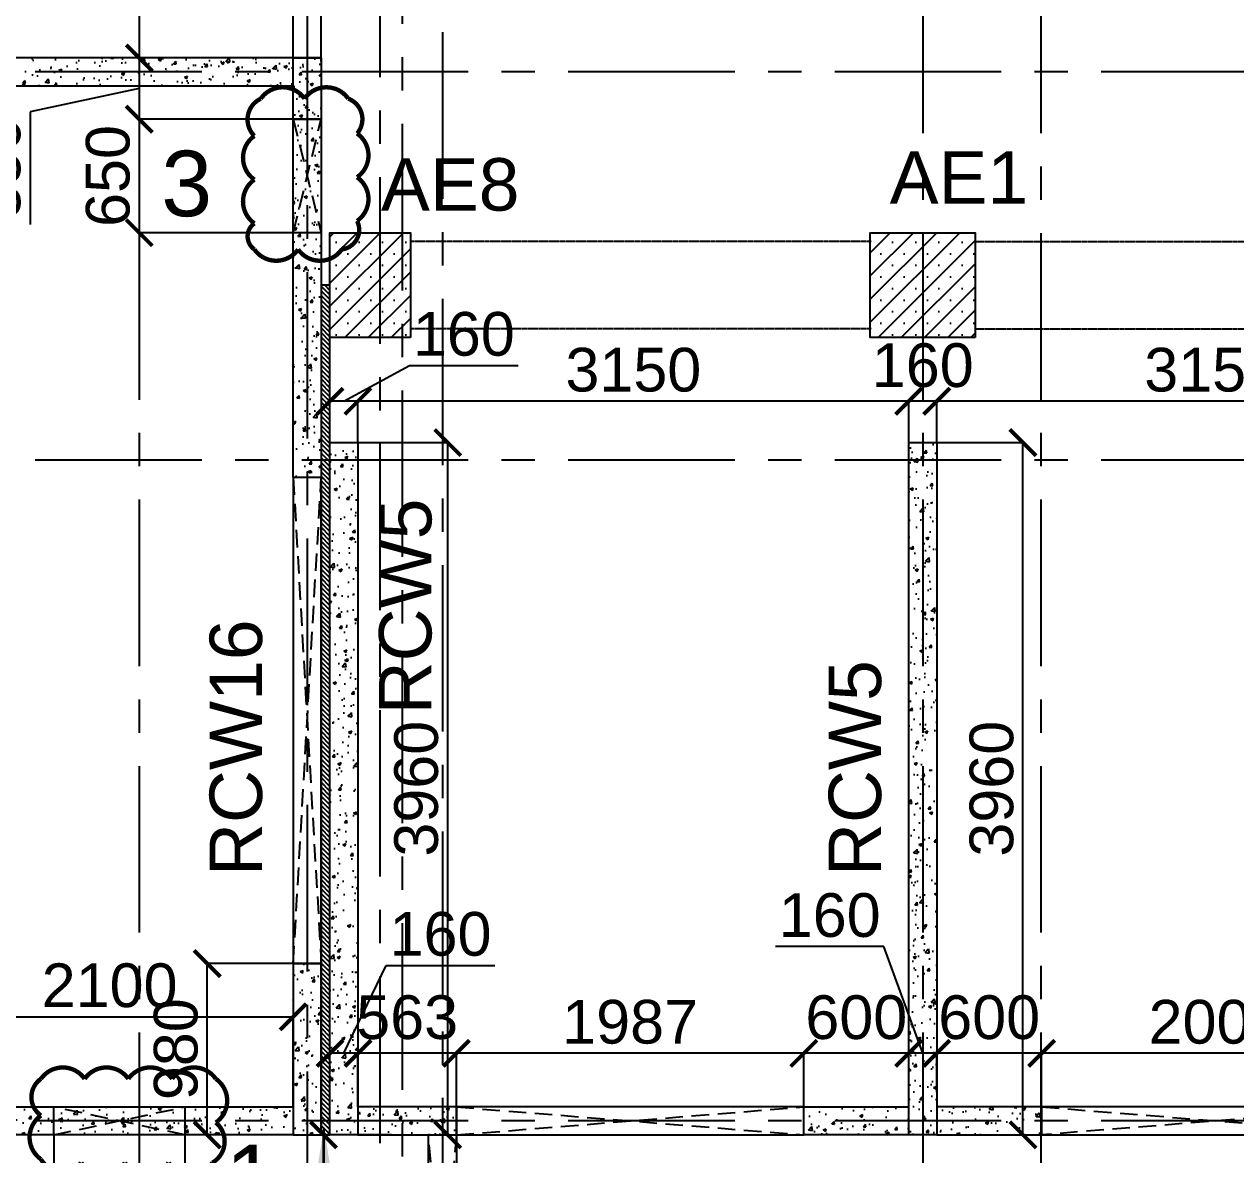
# Model space of a CAD drawing. Header units: inches. Extents: x 207135 to 337634, y -175669 to -89669.
# Drawn here: x 262923 to 269851, y -106236 to -99770 of the extents above; entities that cross this region are included whole.
import ezdxf

# ---------------------------------------------------------------- set-up
doc = ezdxf.new("R2010")
doc.units = ezdxf.units.IN
doc.header["$MEASUREMENT"] = 0
for name, pattern in [('CENTER', [50.8, 31.75, -6.35, 6.35, -6.35]), ('DASHED2', [9.525, 6.35, -3.175]), ('Hidden', [3, 2, -1])]:
    doc.linetypes.add(name, pattern=pattern)
for name, color, linetype in [('160 R.C. WALL HAT', 8, 'Continuous'), ('160 R.C.WALL', 6, 'Continuous'), ('160 WALL  OPENING LINE', 1, 'Continuous'), ('160 WALL OPEING', 1, 'Continuous'), ('2', 1, 'Continuous'), ('5', 2, 'Continuous'), ('AR-Column', 40, 'Continuous'), ('AR-Hidden', 251, 'DASHED2'), ('ARROW', 5, 'Continuous'), ('CUTOUT', 2, 'Continuous'), ('CUTOUT LINE', 2, 'Continuous'), ('DIM', 251, 'Continuous'), ('GRID', 8, 'CENTER'), ('NON S.WALL HATCH', 8, 'Continuous'), ('SHEAR WALL NAME', 3, 'Continuous'), ('TEXT-1', 3, 'Continuous')]:
    doc.layers.add(name, color=color, linetype=linetype)
doc.layers.add('text', color=4, linetype='Continuous', lineweight=30)
doc.styles.add('T200', font='sanss___.ttf', dxfattribs={"height": 250})
doc.styles.add('T300', font='sanss___.ttf', dxfattribs={"height": 350})
doc.dimstyles.new('T 200', dxfattribs={"dimtxt": 250, "dimasz": 150, "dimexe": 1, "dimexo": 0, "dimgap": 50, "dimtad": 1, "dimdec": 0, "dimdsep": 46, "dimtxsty": 'T200', "dimblk": 'ARCHTICK', "dimcen": 2.5, "dimdle": 1, "dimclrd": 5, "dimclre": 253, "dimclrt": 1, "dimadec": 0, "dimazin": 0, "dimtfac": 1, "dimtdec": 0, "dimtmove": 2, "dimatfit": 3, "dimfxl": 0, "dimarcsym": 0})
doc.dimstyles.new('T 300', dxfattribs={"dimtxt": 250, "dimasz": 150, "dimexe": 1, "dimexo": 0, "dimgap": 50, "dimtad": 1, "dimdec": 0, "dimrnd": 5, "dimdsep": 46, "dimtxsty": 'T200', "dimblk": 'ARCHTICK', "dimcen": 2.5, "dimdle": 1, "dimclrd": 5, "dimclre": 253, "dimclrt": 4, "dimadec": 0, "dimazin": 0, "dimtfac": 1, "dimtdec": 0, "dimtmove": 2, "dimatfit": 3, "dimfxl": 0, "dimarcsym": 0})
pattern_1 = [(45, (-132245.64, 75915.45), (-66.29126, 66.29126), []), (45, (-132179.35, 75915.45), (-66.29126, 66.29126), [0, -93.75])]
pattern_2 = [(50, (2124542.95, 287067.85), (179.315046, -15.688034), [18.75, -206.25]), (355, (2124542.95, 287067.85), (-34.687833, 188.048033), [15, -165]), (100.451444, (2124557.9, 287066.54), (144.627212, 172.359998), [15.935048, -175.285528]), (46.1842, (2124542.95, 287117.85), (266.810333, -41.37982), [28.125, -309.375]), (96.635635, (2124565.19, 287114.4), (233.665486, 243.52965), [23.902586, -262.92844]), (351.184164, (2124542.95, 287117.85), (233.665486, 243.52965), [22.5, -247.5]), (21, (2124567.95, 287105.35), (149.226763, -100.654723), [18.75, -206.25]), (326, (2124567.95, 287105.35), (60.828833, 181.287511), [15, -165]), (71.451445, (2124580.39, 287096.96), (210.055594, 80.632788), [15.935047, -175.285528]), (37.5, (2124542.95, 287067.85), (3.0399638, 83.2234635), [0, -163, 0, -167.5, 0, -165.625]), (7.5, (2124542.95, 287067.85), (65.7673844, 98.602928), [0, -95.5, 0, -159.25, 0, -63.125]), (327.5, (2124487.2, 287067.85), (133.455609, -5.638718), [0, -62.5, 0, -195, 0, -258.75]), (317.5, (2124462.2, 287067.85), (145.796542, 25.0262456), [0, -81.25, 0, -129.5, 0, -183.75])]

# ---------------------------------------------------------------- blocks, each defined once
blk = doc.blocks.new('_ARCHTICK')
at = {"color": 0, "linetype": 'ByBlock', "const_width": 0.15}
blk.add_lwpolyline([(-0.5, -0.5), (0.5, 0.5)], dxfattribs=at)
blk = doc.blocks.new('*D399')
at = {"layer": 'Defpoints', "color": 0}
for p in [(264461, -99198.2), (262360.8, -99982.6, 14.7), (264461, -99982.6, 14.7)]:
    blk.add_point(p, dxfattribs=at)
at = {"layer": 'DIM', "color": 5, "lineweight": -2}
blk.add_line((262359.8, -99198.2), (264462, -99198.2), dxfattribs=at)
at = {"layer": 'DIM', "color": 253, "lineweight": -2}
for p, q in [((262360.8, -99982.6), (262360.8, -99197.2)), ((264461, -99982.6), (264461, -99197.2))]:
    blk.add_line(p, q, dxfattribs=at)
at = {"layer": 'DIM', "color": 5, "lineweight": -2, "xscale": 150, "yscale": 150, "zscale": 150, "rotation": 180}
blk.add_blockref('_ARCHTICK', (262360.8, -99198.2), dxfattribs=at)
at = {"layer": 'DIM', "color": 5, "lineweight": -2, "xscale": 150, "yscale": 150, "zscale": 150}
blk.add_blockref('_ARCHTICK', (264461, -99198.2), dxfattribs=at)
at = {"layer": 'DIM', "color": 1, "insert": (263410.9, -99019.4), "char_height": 250, "attachment_point": 5, "style": 'T200'}
blk.add_mtext('2100', dxfattribs=at)
blk = doc.blocks.new('*D400')
at = {"layer": 'Defpoints', "color": 0}
for p in [(264621, -99198.2), (264461, -99982.6, 14.7), (264621, -99982.6, 14.7)]:
    blk.add_point(p, dxfattribs=at)
at = {"layer": 'DIM', "color": 5, "lineweight": -2}
blk.add_line((264460, -99198.2), (264622, -99198.2), dxfattribs=at)
at = {"layer": 'DIM', "color": 253, "lineweight": -2}
for p, q in [((264461, -99982.6), (264461, -99197.2)), ((264621, -99982.6), (264621, -99197.2))]:
    blk.add_line(p, q, dxfattribs=at)
at = {"layer": 'DIM', "color": 5, "lineweight": -2, "xscale": 150, "yscale": 150, "zscale": 150, "rotation": 180}
blk.add_blockref('_ARCHTICK', (264461, -99198.2), dxfattribs=at)
at = {"layer": 'DIM', "color": 5, "lineweight": -2, "xscale": 150, "yscale": 150, "zscale": 150}
blk.add_blockref('_ARCHTICK', (264621, -99198.2), dxfattribs=at)
at = {"layer": 'DIM', "color": 1, "insert": (264541, -98993.2), "char_height": 250, "attachment_point": 5, "style": 'T200'}
blk.add_mtext('160', dxfattribs=at)
blk = doc.blocks.new('*D404')
at = {"layer": 'Defpoints', "color": 0}
for p in [(264461, -105447.3), (262361, -105962.5, 14.7), (264461, -105962.5, 14.7)]:
    blk.add_point(p, dxfattribs=at)
at = {"layer": 'DIM', "color": 5, "lineweight": -2}
blk.add_line((262360, -105447.3), (264462, -105447.3), dxfattribs=at)
at = {"layer": 'DIM', "color": 253, "lineweight": -2}
for p, q in [((262361, -105962.5), (262361, -105446.3)), ((264461, -105962.5), (264461, -105446.3))]:
    blk.add_line(p, q, dxfattribs=at)
at = {"layer": 'DIM', "color": 5, "lineweight": -2, "xscale": 150, "yscale": 150, "zscale": 150, "rotation": 180}
blk.add_blockref('_ARCHTICK', (262361, -105447.3), dxfattribs=at)
at = {"layer": 'DIM', "color": 5, "lineweight": -2, "xscale": 150, "yscale": 150, "zscale": 150}
blk.add_blockref('_ARCHTICK', (264461, -105447.3), dxfattribs=at)
at = {"layer": 'DIM', "color": 1, "insert": (263411, -105268.5), "char_height": 250, "attachment_point": 5, "style": 'T200'}
blk.add_mtext('2100', dxfattribs=at)
blk = doc.blocks.new('*D405')
at = {"layer": 'Defpoints', "color": 0}
for p in [(263969.3, -105142.5), (264461, -105142.5, 14.7), (264461, -106122.5, 14.7)]:
    blk.add_point(p, dxfattribs=at)
at = {"layer": 'DIM', "color": 253, "lineweight": -2}
for p, q in [((264461, -105142.5), (263968.3, -105142.5)), ((264461, -106122.5), (263968.3, -106122.5))]:
    blk.add_line(p, q, dxfattribs=at)
at = {"layer": 'DIM', "color": 5, "lineweight": -2}
blk.add_line((263969.3, -106123.5), (263969.3, -105141.5), dxfattribs=at)
at = {"layer": 'DIM', "color": 5, "lineweight": -2, "xscale": 150, "yscale": 150, "zscale": 150}
for p, rotation in [((263969.3, -105142.5), 90), ((263969.3, -106122.5), 270)]:
    blk.add_blockref('_ARCHTICK', p, dxfattribs=dict(at, rotation=rotation))
at = {"layer": 'DIM', "color": 1, "insert": (263790.5, -105632.5), "char_height": 250, "attachment_point": 5, "rotation": 90, "style": 'T200'}
blk.add_mtext('980', dxfattribs=at)
blk = doc.blocks.new('*D424')
at = {"layer": 'Defpoints', "color": 0}
for p in [(268141, -101926.4), (268141, -102162.5, 14.7), (271291, -102162.5, 14.7)]:
    blk.add_point(p, dxfattribs=at)
at = {"layer": 'DIM', "color": 5, "lineweight": -2}
blk.add_line((271292, -101926.4), (268140, -101926.4), dxfattribs=at)
at = {"layer": 'DIM', "color": 253, "lineweight": -2}
for p, q in [((268141, -102162.5), (268141, -101925.4)), ((271291, -102162.5), (271291, -101925.4))]:
    blk.add_line(p, q, dxfattribs=at)
at = {"layer": 'DIM', "color": 5, "lineweight": -2, "xscale": 150, "yscale": 150, "zscale": 150, "rotation": 180}
blk.add_blockref('_ARCHTICK', (268141, -101926.4), dxfattribs=at)
at = {"layer": 'DIM', "color": 5, "lineweight": -2, "xscale": 150, "yscale": 150, "zscale": 150}
blk.add_blockref('_ARCHTICK', (271291, -101926.4), dxfattribs=at)
at = {"layer": 'DIM', "color": 1, "insert": (269716, -101747.4), "char_height": 250, "attachment_point": 5, "style": 'T200'}
blk.add_mtext('3150', dxfattribs=at)
blk = doc.blocks.new('*D425')
at = {"layer": 'Defpoints', "color": 0}
for p in [(267981, -101926.4), (267981, -102162.5, 14.7), (268141, -102162.5, 14.7)]:
    blk.add_point(p, dxfattribs=at)
at = {"layer": 'DIM', "color": 5, "lineweight": -2}
blk.add_line((268142, -101926.4), (267980, -101926.4), dxfattribs=at)
at = {"layer": 'DIM', "color": 253, "lineweight": -2}
for p, q in [((267981, -102162.5), (267981, -101925.4)), ((268141, -102162.5), (268141, -101925.4))]:
    blk.add_line(p, q, dxfattribs=at)
at = {"layer": 'DIM', "color": 5, "lineweight": -2, "xscale": 150, "yscale": 150, "zscale": 150, "rotation": 180}
blk.add_blockref('_ARCHTICK', (267981, -101926.4), dxfattribs=at)
at = {"layer": 'DIM', "color": 5, "lineweight": -2, "xscale": 150, "yscale": 150, "zscale": 150}
blk.add_blockref('_ARCHTICK', (268141, -101926.4), dxfattribs=at)
at = {"layer": 'DIM', "color": 1, "insert": (268061, -101721.4), "char_height": 250, "attachment_point": 5, "style": 'T200'}
blk.add_mtext('160', dxfattribs=at)
blk = doc.blocks.new('*D426')
at = {"layer": 'Defpoints', "color": 0}
for p in [(264831, -101926.4), (264831, -102162.5, 14.7), (267981, -102162.5, 14.7)]:
    blk.add_point(p, dxfattribs=at)
at = {"layer": 'DIM', "color": 5, "lineweight": -2}
blk.add_line((267982, -101926.4), (264830, -101926.4), dxfattribs=at)
at = {"layer": 'DIM', "color": 253, "lineweight": -2}
for p, q in [((264831, -102162.5), (264831, -101925.4)), ((267981, -102162.5), (267981, -101925.4))]:
    blk.add_line(p, q, dxfattribs=at)
at = {"layer": 'DIM', "color": 5, "lineweight": -2, "xscale": 150, "yscale": 150, "zscale": 150, "rotation": 180}
blk.add_blockref('_ARCHTICK', (264831, -101926.4), dxfattribs=at)
at = {"layer": 'DIM', "color": 5, "lineweight": -2, "xscale": 150, "yscale": 150, "zscale": 150}
blk.add_blockref('_ARCHTICK', (267981, -101926.4), dxfattribs=at)
at = {"layer": 'DIM', "color": 1, "insert": (266406, -101747.4), "char_height": 250, "attachment_point": 5, "style": 'T200'}
blk.add_mtext('3150', dxfattribs=at)
blk = doc.blocks.new('*D427')
at = {"layer": 'Defpoints', "color": 0}
for p in [(264671, -101926.4), (264671, -102162.5, 14.7), (264831, -102162.5, 14.7)]:
    blk.add_point(p, dxfattribs=at)
at = {"layer": 'DIM', "color": 5, "lineweight": -2}
for p, q in [((264751, -101926.4), (265126.3, -101721.4)), ((265126.3, -101721.4), (265746.6, -101721.4)), ((264832, -101926.4), (264670, -101926.4))]:
    blk.add_line(p, q, dxfattribs=at)
at = {"layer": 'DIM', "color": 253, "lineweight": -2}
for p, q in [((264671, -102162.5), (264671, -101925.4)), ((264831, -102162.5), (264831, -101925.4))]:
    blk.add_line(p, q, dxfattribs=at)
at = {"layer": 'DIM', "color": 5, "lineweight": -2, "xscale": 150, "yscale": 150, "zscale": 150, "rotation": 180}
blk.add_blockref('_ARCHTICK', (264671, -101926.4), dxfattribs=at)
at = {"layer": 'DIM', "color": 5, "lineweight": -2, "xscale": 150, "yscale": 150, "zscale": 150}
blk.add_blockref('_ARCHTICK', (264831, -101926.4), dxfattribs=at)
at = {"layer": 'DIM', "color": 1, "insert": (265436.5, -101542.5), "char_height": 250, "attachment_point": 5, "style": 'T200'}
blk.add_mtext('160', dxfattribs=at)
blk = doc.blocks.new('*D462')
at = {"layer": 'Defpoints', "color": 0}
for p in [(268741, -105655.9), (268741, -105962.5, 14.7), (270741, -105962.5, 14.7)]:
    blk.add_point(p, dxfattribs=at)
at = {"layer": 'DIM', "color": 5, "lineweight": -2}
blk.add_line((270742, -105655.9), (268740, -105655.9), dxfattribs=at)
at = {"layer": 'DIM', "color": 253, "lineweight": -2}
for p, q in [((268741, -105962.5), (268741, -105654.9)), ((270741, -105962.5), (270741, -105654.9))]:
    blk.add_line(p, q, dxfattribs=at)
at = {"layer": 'DIM', "color": 5, "lineweight": -2, "xscale": 150, "yscale": 150, "zscale": 150, "rotation": 180}
blk.add_blockref('_ARCHTICK', (268741, -105655.9), dxfattribs=at)
at = {"layer": 'DIM', "color": 5, "lineweight": -2, "xscale": 150, "yscale": 150, "zscale": 150}
blk.add_blockref('_ARCHTICK', (270741, -105655.9), dxfattribs=at)
at = {"layer": 'DIM', "color": 1, "insert": (269741, -105477.2), "char_height": 250, "attachment_point": 5, "style": 'T200'}
blk.add_mtext('2000', dxfattribs=at)
blk = doc.blocks.new('*D463')
at = {"layer": 'Defpoints', "color": 0}
for p in [(268141, -105655.9), (268141, -105877.3, 14.7), (268741, -105962.5, 14.7)]:
    blk.add_point(p, dxfattribs=at)
at = {"layer": 'DIM', "color": 5, "lineweight": -2}
blk.add_line((268742, -105655.9), (268140, -105655.9), dxfattribs=at)
at = {"layer": 'DIM', "color": 253, "lineweight": -2}
for p, q in [((268141, -105877.3), (268141, -105654.9)), ((268741, -105962.5), (268741, -105654.9))]:
    blk.add_line(p, q, dxfattribs=at)
at = {"layer": 'DIM', "color": 5, "lineweight": -2, "xscale": 150, "yscale": 150, "zscale": 150, "rotation": 180}
blk.add_blockref('_ARCHTICK', (268141, -105655.9), dxfattribs=at)
at = {"layer": 'DIM', "color": 5, "lineweight": -2, "xscale": 150, "yscale": 150, "zscale": 150}
blk.add_blockref('_ARCHTICK', (268741, -105655.9), dxfattribs=at)
at = {"layer": 'DIM', "color": 1, "insert": (268441, -105451), "char_height": 250, "attachment_point": 5, "style": 'T200'}
blk.add_mtext('600', dxfattribs=at)
blk = doc.blocks.new('*D464')
at = {"layer": 'Defpoints', "color": 0}
for p in [(267981, -105655.9), (268141, -105877.3, 14.7), (267981, -105962.5, 14.7)]:
    blk.add_point(p, dxfattribs=at)
at = {"layer": 'DIM', "color": 5, "lineweight": -2}
for p, q in [((267839.1, -105045.9), (267218.8, -105045.9)), ((268061, -105655.9), (267839.1, -105045.9)), ((268142, -105655.9), (267980, -105655.9))]:
    blk.add_line(p, q, dxfattribs=at)
at = {"layer": 'DIM', "color": 253, "lineweight": -2}
for p, q in [((267981, -105962.5), (267981, -105654.9)), ((268141, -105877.3), (268141, -105654.9))]:
    blk.add_line(p, q, dxfattribs=at)
at = {"layer": 'DIM', "color": 5, "lineweight": -2, "xscale": 150, "yscale": 150, "zscale": 150, "rotation": 180}
blk.add_blockref('_ARCHTICK', (267981, -105655.9), dxfattribs=at)
at = {"layer": 'DIM', "color": 5, "lineweight": -2, "xscale": 150, "yscale": 150, "zscale": 150}
blk.add_blockref('_ARCHTICK', (268141, -105655.9), dxfattribs=at)
at = {"layer": 'DIM', "color": 1, "insert": (267529, -104866.9), "char_height": 250, "attachment_point": 5, "style": 'T200'}
blk.add_mtext('160', dxfattribs=at)
blk = doc.blocks.new('*D465')
at = {"layer": 'Defpoints', "color": 0}
for p in [(267381, -105655.9), (267381, -105962.5, 14.7), (267981, -105962.5, 14.7)]:
    blk.add_point(p, dxfattribs=at)
at = {"layer": 'DIM', "color": 5, "lineweight": -2}
blk.add_line((267982, -105655.9), (267380, -105655.9), dxfattribs=at)
at = {"layer": 'DIM', "color": 253, "lineweight": -2}
for p, q in [((267381, -105962.5), (267381, -105654.9)), ((267981, -105962.5), (267981, -105654.9))]:
    blk.add_line(p, q, dxfattribs=at)
at = {"layer": 'DIM', "color": 5, "lineweight": -2, "xscale": 150, "yscale": 150, "zscale": 150, "rotation": 180}
blk.add_blockref('_ARCHTICK', (267381, -105655.9), dxfattribs=at)
at = {"layer": 'DIM', "color": 5, "lineweight": -2, "xscale": 150, "yscale": 150, "zscale": 150}
blk.add_blockref('_ARCHTICK', (267981, -105655.9), dxfattribs=at)
at = {"layer": 'DIM', "color": 1, "insert": (267681, -105451), "char_height": 250, "attachment_point": 5, "style": 'T200'}
blk.add_mtext('600', dxfattribs=at)
blk = doc.blocks.new('*D466')
at = {"layer": 'Defpoints', "color": 0}
for p in [(265394.1, -105655.9), (265394.1, -105962.5, 14.7), (267381, -105962.5, 14.7)]:
    blk.add_point(p, dxfattribs=at)
at = {"layer": 'DIM', "color": 5, "lineweight": -2}
blk.add_line((267382, -105655.9), (265393.1, -105655.9), dxfattribs=at)
at = {"layer": 'DIM', "color": 253, "lineweight": -2}
for p, q in [((265394.1, -105962.5), (265394.1, -105654.9)), ((267381, -105962.5), (267381, -105654.9))]:
    blk.add_line(p, q, dxfattribs=at)
at = {"layer": 'DIM', "color": 5, "lineweight": -2, "xscale": 150, "yscale": 150, "zscale": 150, "rotation": 180}
blk.add_blockref('_ARCHTICK', (265394.1, -105655.9), dxfattribs=at)
at = {"layer": 'DIM', "color": 5, "lineweight": -2, "xscale": 150, "yscale": 150, "zscale": 150}
blk.add_blockref('_ARCHTICK', (267381, -105655.9), dxfattribs=at)
at = {"layer": 'DIM', "color": 1, "insert": (266387.5, -105477.2), "char_height": 250, "attachment_point": 5, "style": 'T200'}
blk.add_mtext('1987', dxfattribs=at)
blk = doc.blocks.new('*D467')
at = {"layer": 'Defpoints', "color": 0}
for p in [(264831, -105655.9), (264831, -105962.5, 14.7), (265394.1, -105962.5, 14.7)]:
    blk.add_point(p, dxfattribs=at)
at = {"layer": 'DIM', "color": 5, "lineweight": -2}
blk.add_line((265395.1, -105655.9), (264830, -105655.9), dxfattribs=at)
at = {"layer": 'DIM', "color": 253, "lineweight": -2}
for p, q in [((264831, -105962.5), (264831, -105654.9)), ((265394.1, -105962.5), (265394.1, -105654.9))]:
    blk.add_line(p, q, dxfattribs=at)
at = {"layer": 'DIM', "color": 5, "lineweight": -2, "xscale": 150, "yscale": 150, "zscale": 150, "rotation": 180}
blk.add_blockref('_ARCHTICK', (264831, -105655.9), dxfattribs=at)
at = {"layer": 'DIM', "color": 5, "lineweight": -2, "xscale": 150, "yscale": 150, "zscale": 150}
blk.add_blockref('_ARCHTICK', (265394.1, -105655.9), dxfattribs=at)
at = {"layer": 'DIM', "color": 1, "insert": (265112.5, -105451), "char_height": 250, "attachment_point": 5, "style": 'T200'}
blk.add_mtext('563', dxfattribs=at)
blk = doc.blocks.new('*D468')
at = {"layer": 'Defpoints', "color": 0}
for p in [(264671, -105655.9), (264671, -105910.7, 14.7), (264831, -105962.5, 14.7)]:
    blk.add_point(p, dxfattribs=at)
at = {"layer": 'DIM', "color": 5, "lineweight": -2}
for p, q in [((264751, -105655.9), (264993.4, -105153.5)), ((264993.4, -105153.5), (265613.7, -105153.5)), ((264832, -105655.9), (264670, -105655.9))]:
    blk.add_line(p, q, dxfattribs=at)
at = {"layer": 'DIM', "color": 253, "lineweight": -2}
for p, q in [((264671, -105910.7), (264671, -105654.9)), ((264831, -105962.5), (264831, -105654.9))]:
    blk.add_line(p, q, dxfattribs=at)
at = {"layer": 'DIM', "color": 5, "lineweight": -2, "xscale": 150, "yscale": 150, "zscale": 150, "rotation": 180}
blk.add_blockref('_ARCHTICK', (264671, -105655.9), dxfattribs=at)
at = {"layer": 'DIM', "color": 5, "lineweight": -2, "xscale": 150, "yscale": 150, "zscale": 150}
blk.add_blockref('_ARCHTICK', (264831, -105655.9), dxfattribs=at)
at = {"layer": 'DIM', "color": 1, "insert": (265303.6, -104974.5), "char_height": 250, "attachment_point": 5, "style": 'T200'}
blk.add_mtext('160', dxfattribs=at)
blk = doc.blocks.new('*D547')
at = {"layer": 'Defpoints', "color": 0}
for p in [(268141, -102162.5, 14.7), (268634.3, -102162.5), (268141, -106122.5, 14.7)]:
    blk.add_point(p, dxfattribs=at)
at = {"layer": 'DIM', "color": 253, "lineweight": -2}
for p, q in [((268141, -102162.5), (268635.3, -102162.5)), ((268141, -106122.5), (268635.3, -106122.5))]:
    blk.add_line(p, q, dxfattribs=at)
at = {"layer": 'DIM', "color": 5, "lineweight": -2}
blk.add_line((268634.3, -106123.5), (268634.3, -102161.5), dxfattribs=at)
at = {"layer": 'DIM', "color": 5, "lineweight": -2, "xscale": 150, "yscale": 150, "zscale": 150}
for p, rotation in [((268634.3, -102162.5), 90), ((268634.3, -106122.5), 270)]:
    blk.add_blockref('_ARCHTICK', p, dxfattribs=dict(at, rotation=rotation))
at = {"layer": 'DIM', "color": 1, "insert": (268455.4, -104142.5), "char_height": 250, "attachment_point": 5, "rotation": 90, "style": 'T200'}
blk.add_mtext('3960', dxfattribs=at)
blk = doc.blocks.new('*D548')
at = {"layer": 'Defpoints', "color": 0}
for p in [(264831, -102162.5, 14.7), (265344.3, -102162.5), (264831, -106122.5, 14.7)]:
    blk.add_point(p, dxfattribs=at)
at = {"layer": 'DIM', "color": 253, "lineweight": -2}
for p, q in [((264831, -102162.5), (265345.3, -102162.5)), ((264831, -106122.5), (265345.3, -106122.5))]:
    blk.add_line(p, q, dxfattribs=at)
at = {"layer": 'DIM', "color": 5, "lineweight": -2}
blk.add_line((265344.3, -106123.5), (265344.3, -102161.5), dxfattribs=at)
at = {"layer": 'DIM', "color": 5, "lineweight": -2, "xscale": 150, "yscale": 150, "zscale": 150}
for p, rotation in [((265344.3, -102162.5), 90), ((265344.3, -106122.5), 270)]:
    blk.add_blockref('_ARCHTICK', p, dxfattribs=dict(at, rotation=rotation))
at = {"layer": 'DIM', "color": 1, "insert": (265165.4, -104142.5), "char_height": 250, "attachment_point": 5, "rotation": 90, "style": 'T200'}
blk.add_mtext('3960', dxfattribs=at)
blk = doc.blocks.new('A$C02A55DAE')
at = {"layer": 'NON S.WALL HATCH'}
h = blk.add_hatch(dxfattribs=at)
h.set_pattern_fill('SACNCR', color=256, scale=1000)
h.set_pattern_definition(pattern_1)
h.paths.add_polyline_path([(46318.6, 600), (45858.6, 600), (45858.6, 1200), (46318.6, 1200)])
h = blk.add_hatch(dxfattribs=at)
h.set_pattern_fill('SACNCR', color=256, scale=1000)
h.set_pattern_definition(pattern_1)
h.paths.add_polyline_path([(49548.6, 600), (48948.6, 600), (48948.6, 1200), (49548.6, 1200)])
at = {"layer": 'AR-Column', "color": 4, "elevation": -29.5}
for points in [[(46318.6, 600), (45858.6, 600), (45858.6, 1200), (46318.6, 1200)], [(49548.6, 600), (48948.6, 600), (48948.6, 1200), (49548.6, 1200)]]:
    blk.add_lwpolyline(points, close=True, dxfattribs=at)
at = {"layer": 'AR-Hidden', "ltscale": 0.009}
for p, q in [((48954.7, 1150, -29.5), (46318.6, 1150, -29.5)), ((49542.5, 1150, -29.5), (52252.5, 1150, -29.5)), ((48954.7, 650, -29.5), (46318.6, 650, -29.5)), ((49542.5, 650, -29.5), (52252.5, 650, -29.5))]:
    blk.add_line(p, q, dxfattribs=at)
blk = doc.blocks.new('*D684')
at = {"layer": 'Defpoints', "color": 0}
for p in [(264634.1, -106122.5), (265023.9, -106122.5, 14.7), (265023.9, -107922.5, 14.7)]:
    blk.add_point(p, dxfattribs=at)
at = {"layer": 'DIM', "color": 253, "lineweight": -2}
for p, q in [((265023.9, -106122.5), (264633.1, -106122.5)), ((265023.9, -107922.5), (264633.1, -107922.5))]:
    blk.add_line(p, q, dxfattribs=at)
at = {"layer": 'DIM', "color": 5, "lineweight": -2}
blk.add_line((264634.1, -107923.5), (264634.1, -106121.5), dxfattribs=at)
at = {"layer": 'DIM', "color": 5, "lineweight": -2, "xscale": 150, "yscale": 150, "zscale": 150}
for p, rotation in [((264634.1, -106122.5), 90), ((264634.1, -107922.5), 270)]:
    blk.add_blockref('_ARCHTICK', p, dxfattribs=dict(at, rotation=rotation))
at = {"layer": 'DIM', "color": 1, "insert": (264455.3, -107022.5), "char_height": 250, "attachment_point": 5, "rotation": 90, "style": 'T200'}
blk.add_mtext('1800', dxfattribs=at)
blk = doc.blocks.new('*D749')
at = {"layer": 'Defpoints', "color": 0}
for p in [(263091.4, -106122.5, 14.7), (263841.4, -106122.5, 14.7), (263091.4, -106645.5)]:
    blk.add_point(p, dxfattribs=at)
at = {"layer": 'DIM', "color": 253, "lineweight": -2}
for p, q in [((263091.4, -106122.5), (263091.4, -106646.5)), ((263841.4, -106122.5), (263841.4, -106646.5))]:
    blk.add_line(p, q, dxfattribs=at)
at = {"layer": 'DIM', "color": 5, "lineweight": -2}
blk.add_line((263842.4, -106645.5), (263090.4, -106645.5), dxfattribs=at)
at = {"layer": 'DIM', "color": 5, "lineweight": -2, "xscale": 150, "yscale": 150, "zscale": 150, "rotation": 180}
blk.add_blockref('_ARCHTICK', (263091.4, -106645.5), dxfattribs=at)
at = {"layer": 'DIM', "color": 5, "lineweight": -2, "xscale": 150, "yscale": 150, "zscale": 150}
blk.add_blockref('_ARCHTICK', (263841.4, -106645.5), dxfattribs=at)
at = {"layer": 'DIM', "color": 1, "insert": (263466.4, -106466.8), "char_height": 250, "attachment_point": 5, "style": 'T200'}
blk.add_mtext('750', dxfattribs=at)
blk = doc.blocks.new('*D750')
at = {"layer": 'Defpoints', "color": 0}
for p in [(262480.7, -106136.9, 14.7), (263091.4, -106122.5, 14.7), (262480.7, -106645.5)]:
    blk.add_point(p, dxfattribs=at)
at = {"layer": 'DIM', "color": 253, "lineweight": -2}
for p, q in [((262480.7, -106136.9), (262480.7, -106646.5)), ((263091.4, -106122.5), (263091.4, -106646.5))]:
    blk.add_line(p, q, dxfattribs=at)
at = {"layer": 'DIM', "color": 5, "lineweight": -2}
for p, q in [((261711.5, -106645.5), (262480.7, -106645.5)), ((263092.4, -106645.5), (262479.7, -106645.5))]:
    blk.add_line(p, q, dxfattribs=at)
at = {"layer": 'DIM', "color": 5, "lineweight": -2, "xscale": 150, "yscale": 150, "zscale": 150, "rotation": 180}
blk.add_blockref('_ARCHTICK', (262480.7, -106645.5), dxfattribs=at)
at = {"layer": 'DIM', "color": 5, "lineweight": -2, "xscale": 150, "yscale": 150, "zscale": 150}
blk.add_blockref('_ARCHTICK', (263091.4, -106645.5), dxfattribs=at)
at = {"layer": 'DIM', "color": 1, "insert": (262004.5, -106466.6), "char_height": 250, "attachment_point": 5, "style": 'T200'}
blk.add_mtext('611', dxfattribs=at)
blk = doc.blocks.new('*D751')
at = {"layer": 'Defpoints', "color": 0}
for p in [(264621, -99962.6, 0), (263580.7, -100312.8), (264621, -100312.8)]:
    blk.add_point(p, dxfattribs=at)
at = {"layer": 'DIM', "color": 253, "lineweight": -2}
for p, q in [((264621, -99962.6), (263579.7, -99962.6)), ((264621, -100312.8), (263579.7, -100312.8))]:
    blk.add_line(p, q, dxfattribs=at)
at = {"layer": 'DIM', "color": 5, "lineweight": -2}
for p, q in [((263580.7, -99961.6), (263580.7, -100313.8)), ((263580.7, -100137.7), (262956.3, -100271.3)), ((262956.3, -100271.3), (262956.3, -100915.5))]:
    blk.add_line(p, q, dxfattribs=at)
at = {"layer": 'DIM', "color": 5, "lineweight": -2, "xscale": 150, "yscale": 150, "zscale": 150}
for p, rotation in [((263580.7, -99962.6), 90), ((263580.7, -100312.8), 270)]:
    blk.add_blockref('_ARCHTICK', p, dxfattribs=dict(at, rotation=rotation))
at = {"layer": 'DIM', "color": 1, "insert": (262777.4, -100593.4), "char_height": 250, "attachment_point": 5, "rotation": 90, "style": 'T200'}
blk.add_mtext('350', dxfattribs=at)
blk = doc.blocks.new('*D752')
at = {"layer": 'Defpoints', "color": 0}
for p in [(264621, -100312.8), (263580.7, -100962.8), (264461, -100962.8)]:
    blk.add_point(p, dxfattribs=at)
at = {"layer": 'DIM', "color": 253, "lineweight": -2}
for p, q in [((264621, -100312.8), (263579.7, -100312.8)), ((264461, -100962.8), (263579.7, -100962.8))]:
    blk.add_line(p, q, dxfattribs=at)
at = {"layer": 'DIM', "color": 5, "lineweight": -2}
blk.add_line((263580.7, -100311.8), (263580.7, -100963.8), dxfattribs=at)
at = {"layer": 'DIM', "color": 5, "lineweight": -2, "xscale": 150, "yscale": 150, "zscale": 150}
for p, rotation in [((263580.7, -100312.8), 90), ((263580.7, -100962.8), 270)]:
    blk.add_blockref('_ARCHTICK', p, dxfattribs=dict(at, rotation=rotation))
at = {"layer": 'DIM', "color": 1, "insert": (263401.8, -100637.8), "char_height": 250, "attachment_point": 5, "rotation": 90, "style": 'T200'}
blk.add_mtext('650', dxfattribs=at)

msp = doc.modelspace()

# ---------------------------------------------------------------- hatches: boundary and pattern name
at = {"layer": '160 R.C. WALL HAT'}
h = msp.add_hatch(dxfattribs=at)
h.set_pattern_fill('AR-CONC', color=256, scale=25)
h.set_pattern_definition(pattern_2)
h.paths.add_polyline_path([(264461, -99962.6), (262360.8, -99962.6), (262360.8, -100122.6), (264461, -100122.6)])
h = msp.add_hatch(dxfattribs=at)
h.set_pattern_fill('AR-CONC', color=256, scale=25)
h.set_pattern_definition(pattern_2)
h.paths.add_polyline_path([(264461, -102362.5), (264621, -102362.5), (264621, -99962.6), (264461, -99962.6)])
h = msp.add_hatch(dxfattribs=at)
h.set_pattern_fill('AR-CONC', color=256, scale=25)
h.set_pattern_definition(pattern_2)
h.paths.add_polyline_path([(264671, -102162.5), (264831, -102162.5), (264831, -106122.5), (264671, -106122.5)])
h = msp.add_hatch(dxfattribs=at)
h.set_pattern_fill('AR-CONC', color=256, scale=25)
h.set_pattern_definition(pattern_2)
h.paths.add_polyline_path([(267981, -102162.5), (268141, -102162.5), (268141, -106122.5), (267981, -106122.5)])
h = msp.add_hatch(dxfattribs=at)
h.set_pattern_fill('AR-CONC', color=256, scale=25)
h.set_pattern_definition(pattern_2)
h.paths.add_polyline_path([(264621, -105142.5), (264461, -105142.5), (264461, -106122.5), (264621, -106122.5)])
h = msp.add_hatch(dxfattribs=at)
h.set_pattern_fill('AR-CONC', color=256, scale=25)
h.set_pattern_definition(pattern_2)
h.paths.add_polyline_path([(262360.8, -105962.5), (262360.8, -106122.5), (264461, -106122.5), (264461, -105962.5)])
h = msp.add_hatch(dxfattribs=at)
h.set_pattern_fill('AR-CONC', color=256, scale=25)
h.set_pattern_definition(pattern_2)
h.paths.add_polyline_path([(265394.1, -105962.5), (264831, -105962.5), (264831, -106122.5), (265394.1, -106122.5)])
h = msp.add_hatch(dxfattribs=at)
h.set_pattern_fill('AR-CONC', color=256, scale=25)
h.set_pattern_definition(pattern_2)
h.paths.add_polyline_path([(267381, -106122.5), (267381, -105962.5), (267981, -105962.5), (267981, -106122.5)])
h = msp.add_hatch(dxfattribs=at)
h.set_pattern_fill('AR-CONC', color=256, scale=25)
h.set_pattern_definition(pattern_2)
h.paths.add_polyline_path([(268741, -105962.5), (268741, -106122.5), (268141, -106122.5), (268141, -105962.5)])
at = {"layer": '2'}
h = msp.add_hatch(dxfattribs=at)
h.set_pattern_fill('ANSI31', color=256, scale=150, style=0)
h.set_pattern_definition([(135, (303143.402, 17027.666), (13.2582521, 13.2582521), [])])
h.paths.add_polyline_path([(264671, -101262.5), (264621, -101262.5), (264621, -106122.5), (264671, -106122.5)])

# ---------------------------------------------------------------- linework, layer by layer
at = {"layer": '160 R.C.WALL'}
for points, elevation in [([(262360.8, -100122.6), (264461, -100122.6), (264461, -99962.6), (262360.8, -99962.6)], 14.7), ([(264621, -102362.5), (264461, -102362.5), (264461, -99962.6), (264621, -99962.6)], 0), ([(264831, -106122.5), (264671, -106122.5), (264671, -102162.5), (264831, -102162.5)], 14.7), ([(268141, -106122.5), (267981, -106122.5), (267981, -102162.5), (268141, -102162.5)], 14.7), ([(264621, -105142.5), (264461, -105142.5), (264461, -106122.5), (264621, -106122.5)], 14.7), ([(264461, -106122.5), (262361, -106122.5), (262361, -105962.5), (264461, -105962.5)], 14.7), ([(265394.1, -105962.5), (264831, -105962.5), (264831, -106122.5), (265394.1, -106122.5)], 14.7)]:
    msp.add_lwpolyline(points, close=True, dxfattribs=dict(at, elevation=elevation))
at = {"layer": '160 R.C.WALL', "elevation": 14.7}
for points in [[(267981, -106122.5), (267381, -106122.5), (267381, -105962.5), (267981, -105962.5)], [(268141, -106122.5), (268741, -106122.5), (268741, -105962.5), (268141, -105962.5)]]:
    msp.add_lwpolyline(points, dxfattribs=at)
at = {"layer": '160 WALL  OPENING LINE', "elevation": 14.7}
for points in [[(264621, -102362.5), (264461, -102362.5), (264461, -105142.5), (264621, -105142.5)], [(267381, -105962.5), (265394.1, -105962.5), (265394.1, -106122.5), (267381, -106122.5)], [(270741, -105962.5), (268741, -105962.5), (268741, -106122.5), (270741, -106122.5)], [(265393.9, -107922.5), (265234.1, -107922.5), (265234.1, -106122.5), (265393.9, -106122.5)]]:
    msp.add_lwpolyline(points, close=True, dxfattribs=at)
at = {"layer": '160 WALL OPEING', "linetype": 'Hidden', "ltscale": 50}
for p, q in [((264461, -105142.5, 14.7), (264621, -102362.5, 14.7)), ((264461, -102362.5, 14.7), (264621, -105142.5, 14.7)), ((265393.9, -106122.5, 14.7), (267381, -105962.5, 14.7)), ((265394.1, -105962.5, 14.7), (267381, -106122.5, 14.7)), ((270741, -105962.5, 14.7), (268741, -106122.5, 14.7)), ((268741, -105962.5, 14.7), (270741, -106122.5, 14.7)), ((265393.9, -107922.5, 14.7), (265234.1, -106122.5, 14.7)), ((265393.9, -106122.5, 14.7), (265234.1, -107922.5, 14.7))]:
    msp.add_line(p, q, dxfattribs=at)
at = {"layer": '2', "elevation": 14.7}
msp.add_lwpolyline([(264671, -101262.5), (264621, -101262.5), (264621, -106122.5), (264671, -106122.5)], close=True, dxfattribs=at)
at = {"layer": '5', "const_width": 25}
msp.add_lwpolyline([(264238.9, -101057.6, 0.520567), (264488.9, -101057.6, 0.520567), (264738.9, -101057.6, 0.520567), (264826.2, -100894.9, 0.520567), (264826.2, -100644.9, 0.520567), (264826.2, -100394.9, 0.520567), (264775.6, -100195.4, 0.520567), (264525.6, -100195.4, 0.520567), (264275.6, -100195.4, 0.520567), (264238.9, -100408.7, 0.520567), (264238.9, -100658.7, 0.520567), (264238.9, -100908.7, 0.520567)], format="xyb", close=True, dxfattribs=at)
at = {"layer": '5', "color": 7, "const_width": 25, "elevation": 0}
msp.add_lwpolyline([(263018.4, -105802, -0.520567), (263268.4, -105802, -0.520567), (263518.4, -105802, -0.520567), (263768.4, -105802, -0.520567), (264018.4, -105802, -0.520567), (264018.5, -106051.9, -0.520567), (263998.5, -106281.9, -0.520567), (263748.5, -106281.9, -0.520567), (263498.5, -106281.9, -0.520567), (263248.5, -106281.9, -0.520567), (263018.4, -106261.9, -0.520567), (263018.4, -106011.9, -0.520567)], format="xyb", close=True, dxfattribs=at)
at = {"layer": 'CUTOUT'}
msp.add_lwpolyline([(264461, -100312.8), (264621, -100312.8), (264621, -100962.8), (264461, -100962.8)], close=True, dxfattribs=at)
at = {"layer": 'CUTOUT', "elevation": 14.7}
msp.add_lwpolyline([(263841.4, -106122.5), (263091.4, -106122.5), (263091.4, -105962.5), (263841.4, -105962.5)], close=True, dxfattribs=at)
at = {"layer": 'CUTOUT LINE', "linetype": 'Hidden', "ltscale": 50}
for p, q in [((264461, -100962.8), (264621, -100312.8)), ((264461, -100312.8), (264621, -100962.8)), ((263091.4, -106122.5, 14.7), (263841.4, -105962.5, 14.7)), ((263841.4, -106122.5, 14.7), (263091.4, -105962.5, 14.7))]:
    msp.add_line(p, q, dxfattribs=at)
at = {"layer": 'GRID', "ltscale": 30}
for p, q in [((265083.9, -94243.9, 29.5), (265083.9, -126522.9, 29.5)), ((264956, -94548.8, 14.7), (264956, -126522.9, 14.7)), ((263580.7, -94868.8, 14.7), (263580.7, -126522.9, 14.7)), ((268061, -94868.8, 14.7), (268061, -126522.9, 14.7)), ((268736, -94868.8, 14.7), (268736, -126522.9, 14.7)), ((264541, -95091.5, 14.7), (264541, -126522.9, 14.7)), ((265313.9, -95243.5, 14.7), (265313.9, -126522.9, 14.7)), ((300513.9, -100042.6, 14.7), (213696.9, -100042.6, 14.7)), ((300513.9, -102262.5, 14.7), (213696.9, -102262.5, 14.7)), ((300513.9, -106042.5, 14.7), (213696.9, -106042.5, 14.7))]:
    msp.add_line(p, q, dxfattribs=at)

# ---------------------------------------------------------------- block references
at = {"layer": 'DIM', "color": 1}
msp.add_blockref('A$C02A55DAE', (218812.4, -102162.5, 14.7), dxfattribs=at)

# ---------------------------------------------------------------- texts
at = {"layer": 'SHEAR WALL NAME', "ltscale": 7, "style": 'T300'}
for s, p in [('RCW5', (265251.5, -103716.8)), ('RCW16', (264282.8, -104641.2)), ('RCW5', (267822.9, -104641.2))]:
    msp.add_text(s, height=300, rotation=90, dxfattribs=at).set_placement(p)
at = {"layer": 'text', "color": 2, "style": 'T300'}
for s, p in [('3', (263706.2, -100868.1)), ('1', (264074.7, -106553))]:
    msp.add_text(s, height=375, dxfattribs=at).set_placement(p)
at = {"layer": 'TEXT-1', "color": 4, "style": 'T300'}
for s, p in [('AE1', (267872, -100796.2)), ('AE8', (264962.7, -100836))]:
    msp.add_text(s, height=300, dxfattribs=at).set_placement(p)

# ---------------------------------------------------------------- dimensions: what is measured, and where the dimension line sits
at = {"layer": 'DIM'}
for base, p1, p2, picture, middle in [((264461, -99198.2), (262360.8, -99982.6, 14.7), (264461, -99982.6, 14.7), '*D399', (263410.9, -99019.4)), ((264621, -99198.2), (264461, -99982.6, 14.7), (264621, -99982.6, 14.7), '*D400', (264541, -98993.2)), ((264461, -105447.3), (262361, -105962.5, 14.7), (264461, -105962.5, 14.7), '*D404', (263411, -105268.5)), ((263091.4, -106645.5), (263841.4, -106122.5, 14.7), (263091.4, -106122.5, 14.7), '*D749', (263466.4, -106466.8))]:
    dim = msp.add_linear_dim(base=base, p1=p1, p2=p2, dimstyle='T 200', dxfattribs=at)
    dim.commit()
    dim.dimension.update_dxf_attribs({"geometry": picture, "text_midpoint": middle})
for base, p1, p2, angle, picture, middle in [((263580.7, -100312.8), (264621, -99962.6, 0), (264621, -100312.8), 90, '*D751', (262956.3, -100321.3)), ((264671, -101926.4), (264831, -102162.5, 14.7), (264671, -102162.5, 14.7), 180, '*D427', (265176.3, -101721.4)), ((267981, -105655.9), (268141, -105877.3, 14.7), (267981, -105962.5, 14.7), 180, '*D464', (267789.1, -105045.9)), ((264671, -105655.9), (264831, -105962.5, 14.7), (264671, -105910.7, 14.7), 180, '*D468', (265043.4, -105153.5))]:
    dim = msp.add_linear_dim(base=base, p1=p1, p2=p2, angle=angle, dimstyle='T 200', override={"dimtmove": 1}, dxfattribs=at)
    dim.commit()
    dim.dimension.update_dxf_attribs({"geometry": picture, "text_midpoint": middle, "dimtype": 160})
for base, p1, p2, angle, picture, middle in [((263580.7, -100962.8), (264621, -100312.8), (264461, -100962.8), 90, '*D752', (263401.8, -100637.8)), ((267981, -101926.4), (268141, -102162.5, 14.7), (267981, -102162.5, 14.7), 180, '*D425', (268061, -101721.4)), ((264831, -101926.4), (267981, -102162.5, 14.7), (264831, -102162.5, 14.7), 180, '*D426', (266406, -101747.4)), ((268141, -101926.4), (271291, -102162.5, 14.7), (268141, -102162.5, 14.7), 180, '*D424', (269716, -101747.4)), ((265344.3, -102162.5), (264831, -106122.5, 14.7), (264831, -102162.5, 14.7), 90, '*D548', (265165.4, -104142.5)), ((268634.3, -102162.5), (268141, -106122.5, 14.7), (268141, -102162.5, 14.7), 90, '*D547', (268455.4, -104142.5)), ((263969.3, -105142.5), (264461, -106122.5, 14.7), (264461, -105142.5, 14.7), 90, '*D405', (263790.5, -105632.5)), ((264831, -105655.9), (265394.1, -105962.5, 14.7), (264831, -105962.5, 14.7), 180, '*D467', (265112.5, -105451)), ((267381, -105655.9), (267981, -105962.5, 14.7), (267381, -105962.5, 14.7), 180, '*D465', (267681, -105451)), ((268141, -105655.9), (268741, -105962.5, 14.7), (268141, -105877.3, 14.7), 180, '*D463', (268441, -105451)), ((265394.1, -105655.9), (267381, -105962.5, 14.7), (265394.1, -105962.5, 14.7), 180, '*D466', (266387.5, -105477.2)), ((268741, -105655.9), (270741, -105962.5, 14.7), (268741, -105962.5, 14.7), 180, '*D462', (269741, -105477.2)), ((264634.1, -106122.5), (265023.9, -107922.5, 14.7), (265023.9, -106122.5, 14.7), 90, '*D684', (264455.3, -107022.5))]:
    dim = msp.add_linear_dim(base=base, p1=p1, p2=p2, angle=angle, dimstyle='T 200', dxfattribs=at)
    dim.commit()
    dim.dimension.update_dxf_attribs({"geometry": picture, "text_midpoint": middle})
dim = msp.add_linear_dim(base=(262480.7, -106645.5), p1=(263091.4, -106122.5, 14.7), p2=(262480.7, -106136.9, 14.7), dimstyle='T 200', override={"dimtmove": 1}, dxfattribs=at)
dim.commit()
dim.dimension.update_dxf_attribs({"geometry": '*D750', "text_midpoint": (262004.5, -106587.1), "dimtype": 160})

# ---------------------------------------------------------------- leaders
at = {"layer": 'ARROW'}
msp.add_leader([(264636.9, -106081.5), (264636.9, -107019.3), (263892, -107019.3)], dimstyle='T 300', override={"dimasz": 300, "dimtad": 0}, dxfattribs=at)

doc.saveas('drawing.dxf')
